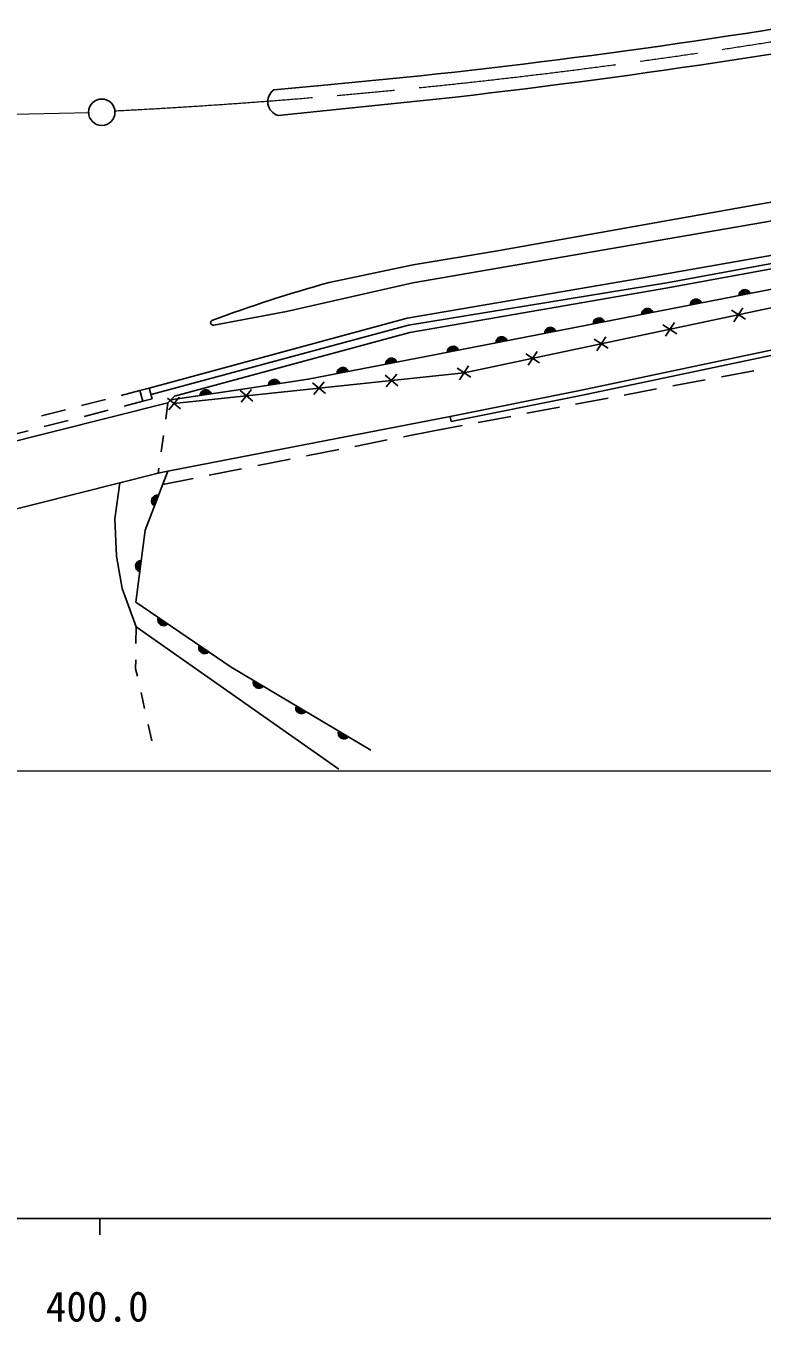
# Model space of a CAD drawing. Units: millimetres, scale not verified. Extents: x 40000 to 680000, y 20000 to 380000.
# Drawn here: x 463525 to 508142, y 198715 to 277245 of the extents above; entities that cross this region are included whole.
import ezdxf
from ezdxf.enums import TextEntityAlignment as Align

# ---------------------------------------------------------------- set-up
doc = ezdxf.new("R2010")
doc.units = ezdxf.units.MM
doc.header["$LTSCALE"] = 1000
doc.linetypes.add('CHAIN', pattern=[18.5, 12, -1.5, 3.5, -1.5])
for name, color, linetype, lineweight in [('M-BGD', 7, 'Continuous', 25), ('M-BMK', 2, 'CHAIN', 13), ('M-BMK-SRVR', 3, 'Continuous', 25), ('M-STR-HTXT', 7, 'Continuous', 13), ('M-STR-STRD', 7, 'Continuous', 25), ('M-TTL-BAND', 7, 'Continuous', 25)]:
    doc.layers.add(name, color=color, linetype=linetype, lineweight=lineweight)
doc.styles.add('ＭＳ ゴシック', font='')
doc.styles.get('ＭＳ ゴシック').set_extended_font_data('MS Gothic')

msp = doc.modelspace()

# ---------------------------------------------------------------- linework, layer by layer
at = {"layer": 'M-BGD'}
for p, q in [((501646, 262104), (511796, 263899)), ((511892, 263448), (502361, 261676)), ((512023, 263126), (502433, 261385)), ((490078, 256227), (519186, 262384)), ((486626, 259547), (501646, 262104)), ((502361, 261676), (486705, 259118)), ((502433, 261385), (486802, 258668)), ((508724, 261291), (487756, 257217)), ((506292, 260018), (507130, 259473)), ((506984, 260164), (506438, 259326)), ((471003, 255304), (486626, 259547)), ((502825, 259285), (502280, 258447)), ((486705, 259118), (471110, 254907)), ((486802, 258668), (472535, 254816)), ((514920, 258915), (497089, 255166)), ((514989, 258608), (497153, 254857)), ((498667, 258405), (498122, 257567)), ((502134, 259139), (502972, 258593)), ((497975, 258259), (498813, 257713)), ((487756, 257217), (480627, 255844)), ((493817, 257379), (494655, 256834)), ((494509, 257526), (493963, 256688)), ((472497, 254367), (490078, 256227)), ((485294, 256076), (486071, 255448)), ((485997, 256151), (485368, 255373)), ((489659, 256500), (490497, 255954)), ((490350, 256646), (489805, 255808)), ((507651, 256353), (505685, 255985)), ((471003, 255304), (470436, 255152)), ((471178, 254654), (471003, 255304)), ((480627, 255844), (476531, 255207)), ((480899, 255612), (481676, 254983)), ((481602, 255686), (480973, 254908)), ((501753, 255248), (499788, 254880)), ((504702, 255801), (502736, 255433)), ((468339, 254613), (466886, 254239)), ((470436, 255152), (469307, 254862)), ((470611, 254501), (469482, 254211)), ((470436, 255152), (470611, 254501)), ((470611, 254501), (471178, 254654)), ((472109, 254682), (472886, 254053)), ((472132, 254415), (472535, 254816)), ((472812, 254756), (472183, 253978)), ((476531, 255207), (472312, 254594)), ((476504, 255147), (477281, 254518)), ((477207, 255221), (476578, 254443)), ((497089, 255166), (489236, 253587)), ((497153, 254857), (489298, 253278)), ((498805, 254696), (496839, 254328)), ((472132, 254415), (452184, 249402)), ((465917, 253990), (464465, 253616)), ((468514, 253962), (467061, 253588)), ((472132, 254415), (471996, 253425)), ((495856, 254144), (493890, 253775)), ((466092, 253339), (464640, 252966)), ((489236, 253587), (472136, 250275)), ((489959, 253039), (488240, 252717)), ((489236, 253587), (489298, 253278)), ((492907, 253591), (490941, 253223)), ((463671, 252716), (462218, 252343)), ((471860, 252434), (471724, 251443)), ((485426, 252159), (483464, 251771)), ((488240, 252717), (486407, 252354)), ((482483, 251576), (480521, 251188)), ((479540, 250993), (477579, 250605)), ((453330, 245578), (471546, 250142)), ((472136, 250275), (470746, 246699)), ((471589, 250452), (471546, 250142)), ((471546, 250142), (472136, 250275)), ((473655, 249828), (471821, 249464)), ((476598, 250411), (474636, 250022)), ((469212, 249557), (468912, 247372)), ((468912, 247372), (469011, 245119)), ((470746, 246699), (470193, 242337)), ((469011, 245119), (469365, 243170)), ((469365, 243170), (470211, 240828)), ((470193, 242337), (475972, 238396)), ((470211, 240828), (470197, 239828)), ((470211, 240828), (482498, 232224)), ((470183, 238829), (470176, 238302)), ((470176, 238302), (470280, 237840)), ((475972, 238396), (484429, 233370)), ((470501, 236865), (470721, 235889)), ((470942, 234914), (471162, 233939))]:
    msp.add_line(p, q, dxfattribs=at)
for centre, radius, start, end in [((507085, 260917), 354, 19.79285, 182.19803), ((507085, 260917), 283, 22.01689, 179.97399), ((507085, 260917), 212, 25.76322, 176.22767), ((507085, 260917), 142, 33.47495, 168.51594), ((507085, 260917), 100, 43.79261, 158.19828), ((507085, 260917), 100, 43.79261, 158.19828), ((501196, 259773), 354, 19.79285, 182.19803), ((501196, 259773), 283, 22.01689, 179.97399), ((501196, 259773), 212, 25.76322, 176.22767), ((504141, 260345), 354, 19.79285, 182.19803), ((504141, 260345), 283, 22.01689, 179.97399), ((504141, 260345), 212, 25.76322, 176.22767), ((504141, 260345), 142, 33.47495, 168.51594), ((504141, 260345), 100, 43.79261, 158.19828), ((504141, 260345), 100, 43.79261, 158.19828), ((498251, 259201), 354, 19.79285, 182.19803), ((498251, 259201), 283, 22.01689, 179.97399), ((498251, 259201), 212, 25.76322, 176.22767), ((498251, 259201), 142, 33.47495, 168.51594), ((498251, 259201), 100, 43.79261, 158.19828), ((498251, 259201), 100, 43.79261, 158.19828), ((501196, 259773), 142, 33.47495, 168.51594), ((501196, 259773), 100, 43.79261, 158.19828), ((501196, 259773), 100, 43.79261, 158.19828), ((492361, 258056), 354, 19.79285, 182.19803), ((495306, 258629), 354, 19.79285, 182.19803), ((495306, 258629), 283, 22.01689, 179.97399), ((495306, 258629), 212, 25.76322, 176.22767), ((495306, 258629), 142, 33.47495, 168.51594), ((495306, 258629), 100, 43.79261, 158.19828), ((495306, 258629), 100, 43.79261, 158.19828), ((489416, 257484), 354, 19.79285, 182.19803), ((489416, 257484), 283, 22.01689, 179.97399), ((489416, 257484), 212, 25.76322, 176.22767), ((489416, 257484), 142, 33.47495, 168.51594), ((489416, 257484), 100, 43.79261, 158.19828), ((489416, 257484), 100, 43.79261, 158.19828), ((492361, 258056), 283, 22.01689, 179.97399), ((492361, 258056), 212, 25.76322, 176.22767), ((492361, 258056), 142, 33.47495, 168.51594), ((492361, 258056), 100, 43.79261, 158.19828), ((492361, 258056), 100, 43.79261, 158.19828), ((485675, 256761), 354, 19.69614, 182.10132), ((485675, 256761), 283, 21.92018, 179.87728), ((485675, 256761), 212, 25.6665, 176.13095), ((485675, 256761), 142, 33.37823, 168.41922), ((485675, 256761), 100, 43.69589, 158.10156), ((485675, 256761), 100, 43.69589, 158.10156), ((482729, 256194), 354, 19.69614, 182.10132), ((482729, 256194), 283, 21.92018, 179.87728), ((482729, 256194), 212, 25.6665, 176.13095), ((482729, 256194), 142, 33.37823, 168.41922), ((482729, 256194), 100, 43.69589, 158.10156), ((482729, 256194), 100, 43.69589, 158.10156), ((478587, 255472), 354, 17.63923, 180.0444), ((478587, 255472), 283, 19.86326, 177.82036), ((478587, 255472), 212, 23.60959, 174.07404), ((478587, 255472), 142, 31.32132, 166.36231), ((478587, 255472), 100, 41.63898, 156.04465), ((478587, 255472), 100, 41.63898, 156.04465), ((474429, 254847), 354, 17.06382, 179.469), ((474429, 254847), 283, 19.28786, 177.24496), ((474429, 254847), 212, 23.03418, 173.49863), ((474429, 254847), 142, 30.74591, 165.7869), ((474429, 254847), 100, 41.06357, 155.46924), ((474429, 254847), 100, 41.06357, 155.46924), ((471492, 248467), 354, 77.55285, 239.95803), ((471492, 248467), 283, 79.77689, 237.73399), ((471492, 248467), 212, 83.52321, 233.98766), ((471492, 248467), 142, 91.23494, 226.27593), ((471492, 248467), 100, 101.55261, 215.95827), ((471492, 248467), 100, 101.55261, 215.95827), ((470523, 244511), 354, 91.56503, 253.97021), ((470523, 244511), 283, 93.78907, 251.74617), ((470523, 244511), 212, 97.5354, 247.99985), ((470523, 244511), 142, 105.24713, 240.28812), ((470523, 244511), 100, 115.56479, 229.97045), ((470523, 244511), 100, 115.56479, 229.97045), ((471873, 241256), 354, 154.50372, 316.9089), ((471873, 241256), 283, 156.72776, 314.68486), ((471873, 241256), 212, 160.47409, 310.93854), ((471873, 241256), 142, 168.18582, 303.22681), ((471873, 241256), 100, 178.50348, 292.90914), ((471873, 241256), 100, 178.50348, 292.90914), ((474352, 239566), 354, 154.50372, 316.9089), ((474352, 239566), 283, 156.72776, 314.68486), ((474352, 239566), 212, 160.47409, 310.93854), ((474352, 239566), 142, 168.18582, 303.22681), ((474352, 239566), 100, 178.50348, 292.90914), ((474352, 239566), 100, 178.50348, 292.90914), ((477649, 237462), 354, 158.0769, 320.48208), ((477649, 237462), 283, 160.30094, 318.25804), ((477649, 237462), 212, 164.04727, 314.51171), ((477649, 237462), 142, 171.75899, 306.79998), ((477649, 237462), 100, 182.07666, 296.48232), ((477649, 237462), 100, 182.07666, 296.48232), ((480228, 235929), 354, 158.0769, 320.48208), ((480228, 235929), 283, 160.30094, 318.25804), ((480228, 235929), 212, 164.04727, 314.51171), ((480228, 235929), 142, 171.75899, 306.79998), ((480228, 235929), 100, 182.07666, 296.48232), ((480228, 235929), 100, 182.07666, 296.48232), ((482807, 234397), 354, 158.0769, 320.48208), ((482807, 234397), 283, 160.30094, 318.25804), ((482807, 234397), 212, 164.04727, 314.51171), ((482807, 234397), 142, 171.75899, 306.79998), ((482807, 234397), 100, 182.07666, 296.48232), ((482807, 234397), 100, 182.07666, 296.48232)]:
    msp.add_arc(centre, radius, start, end, dxfattribs=at)
at = {"layer": 'M-BMK'}
msp.add_line((443341, 271413), (467386, 272006), dxfattribs=at)
msp.add_arc((449783, 644930), 373321, 272.93806, 281.51114, dxfattribs=at)
at = {"layer": 'M-BMK-SRVR'}
msp.add_circle((468123, 272015), 800, dxfattribs=at)
at = {"layer": 'M-STR-HTXT'}
msp.add_line((251092, 232113), (545120, 232113), dxfattribs=at)
at = {"layer": 'M-STR-STRD'}
for p, q in [((478543, 273364), (481187, 273615)), ((489569, 272937), (478814, 271818)), ((492109, 263624), (510228, 266841)), ((510596, 265747), (486971, 261685)), ((486988, 262770), (492109, 263624)), ((481895, 261692), (486988, 262770)), ((486971, 261685), (479328, 259936)), ((479328, 259936), (474917, 259120))]:
    msp.add_line(p, q, dxfattribs=at)
for centre, radius, start, end in [((439450, 712905), 442813, 276.4988, 285.30996), ((444484, 680654), 408691, 275.1525, 284.5356), ((479055, 272657), 873, 125.91876, 254.01054), ((501511, 189101), 75194, 105.12144, 110.8082), ((474870, 259261), 148, 118.65644, 288.732)]:
    msp.add_arc(centre, radius, start, end, dxfattribs=at)
at = {"layer": 'M-TTL-BAND'}
for p, q in [((40000, 205000), (579000, 205000)), ((468000, 205000), (468000, 204000))]:
    msp.add_line(p, q, dxfattribs=at)

# ---------------------------------------------------------------- texts
at = {"layer": 'M-TTL-BAND', "style": 'ＭＳ ゴシック'}
msp.add_text('400.0', height=1833, dxfattribs=at).set_placement((467844, 198195), align=Align.BOTTOM_CENTER)

doc.saveas('drawing.dxf')
